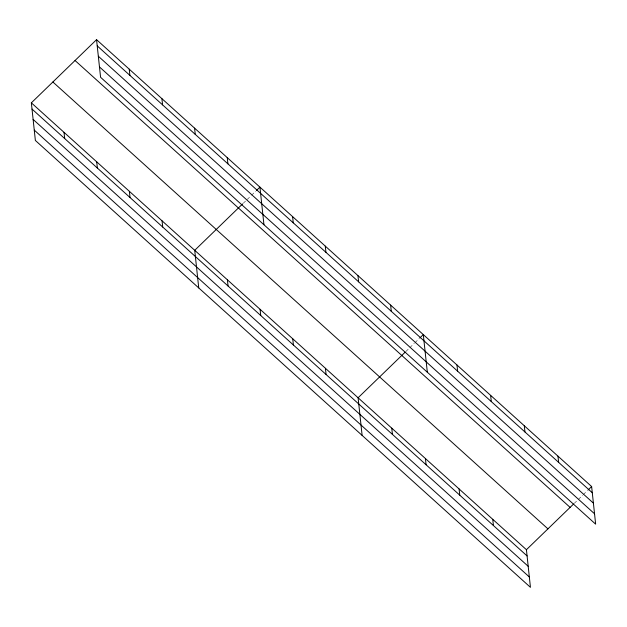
<?xml version="1.0" encoding="UTF-8"?>
<svg xmlns="http://www.w3.org/2000/svg" width="627" height="627" viewBox="0 0 627 627"><rect width="100%" height="100%" fill="white"/><g stroke="black" fill="none" stroke-linecap="round" stroke-linejoin="round"><path stroke-width="0.47" stroke-dasharray="3.13 2.35" d="M243.276 203.273L250.91 195.875M251.599 195.201L255.769 191.164M405.951 351.418L414.282 343.345M414.972 342.671L419.142 338.635M574.277 503.356L577.749 499.985M578.439 499.319L582.608 495.283M583.298 494.609L587.468 490.573"/><path stroke-width="0.94" d="M31.35 102.844L526.421 549.714L530.442 587.334L35.371 140.464L31.35 102.844L96.558 39.666L591.629 486.536L595.65 524.156L100.579 77.286L96.558 39.666M242.578 203.947L194.723 250.314L198.743 287.926M256.459 190.498L259.931 187.136L263.951 224.748M405.261 352.084L358.095 397.777L362.116 435.397M419.831 337.961L423.303 334.599L427.324 372.219M526.421 549.714L573.58 504.022M588.157 489.899L591.629 486.536M97.224 45.881L592.296 492.759M98.329 56.242L593.401 503.12M99.474 66.924L594.545 513.795M75.044 60.513L570.108 507.384M52.872 81.996L547.943 528.867M32.016 109.067L527.088 555.937M33.121 119.428L528.193 566.299M34.266 130.102L529.337 576.973M557.967 456.15L558.633 462.373M524.297 425.764L524.964 431.979M490.635 395.378L491.302 401.593M492.759 519.328L493.418 525.551M456.973 364.992L457.632 371.208M459.089 488.942L459.756 495.165M425.427 458.556L426.094 464.772M390.629 305.106L391.295 311.329M391.757 428.17L392.424 434.386M357.954 275.614L358.62 281.837M325.28 246.121L325.946 252.336M325.421 368.284L326.087 374.507M292.605 216.628L293.271 222.844M292.746 338.792L293.412 345.015M260.072 309.299L260.738 315.522M227.256 157.636L227.922 163.859M227.397 279.807L228.063 286.022M194.582 128.143L195.248 134.366M161.907 98.651L162.573 104.874M162.048 220.822L162.714 227.037M129.233 69.158L129.899 75.381M129.374 191.321L130.04 197.544M96.699 161.829L97.365 168.052M64.025 132.336L64.691 138.559"/></g></svg>
